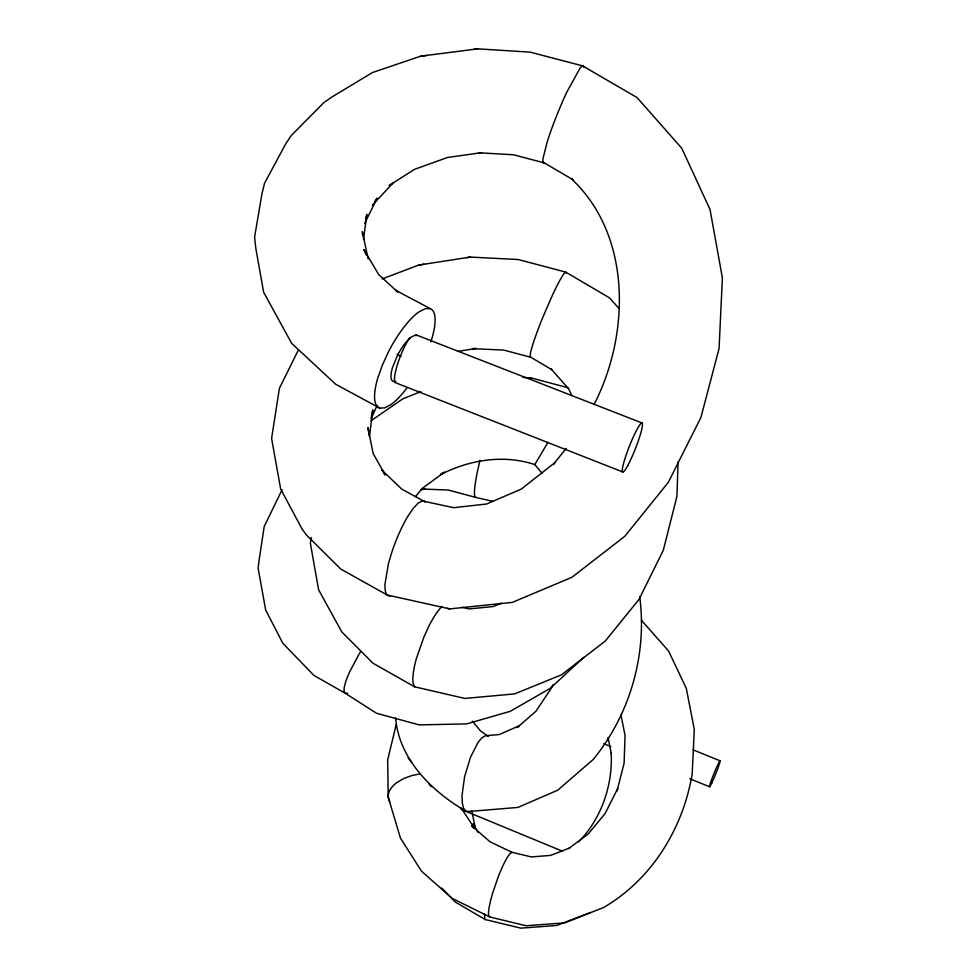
<?xml version="1.0" encoding="UTF-8"?>
<svg xmlns="http://www.w3.org/2000/svg" width="977" height="977" viewBox="0 0 977 977"><rect width="100%" height="100%" fill="white"/><g stroke="black" fill="none" stroke-linecap="round" stroke-linejoin="round"><path stroke-width="1.47" d="M611.211 753.182C612.762 785.593 601.38 818.518 578.628 841.893M678.087 461.974L676.902 496.536L663.261 550.381L638.946 599.451L605.349 640.985L561.555 674.789L514.671 693.89L464.905 698.445L414.663 686.819L372.97 663.224L341.791 631.924L318.612 589.754L310.368 543.31L311.175 537.423M484.421 914.008L484.922 919.345A31.191 5.874 -68.4 0 0 486.412 919.809L520.814 928.15L556.719 925.488L590.535 912.494M363.493 239.426L366.851 214.39L365.777 218.274M479.939 460.289L477.191 472.514A38.359 4.641 -76.1 0 0 474.419 493.751L474.834 496.829L475.909 497.452L492.994 501.396M396.198 724.604L387.661 759.825L388.223 797.147L400.46 838.119L421.502 871.179L452.143 898.339L489.892 917L525.992 925.744L564.706 922.874L603.615 907.523C651.903 879.3 683.021 828.459 692.204 773.894L694.293 729.44L686.306 688.345L668.549 650.975L641.51 620.334M430.759 341.877L431.736 339.117A57.069 17.781 -62 0 0 430.405 308.695L395.746 290.352L397.639 292.025M552.701 684.804L551.687 687.6L535.982 711.207L517.163 727.596L519.385 725.691L499.345 734.533L485.41 735.766L481.954 737.769L478.132 742.239L470.487 757.285L464.576 776.825L462.023 795.498L462.28 802.862L463.538 808.187L465.699 811.13L468.63 811.508L517.932 807.417L557.733 790.198L593.344 759.337C630.104 714.248 647.324 654.309 639.691 596.617M377.183 405.394L371.04 418.767L372.787 409.888L369.489 436.475L367.926 427.584L373.141 453.511L385.121 474.749M364.641 223.428L377.171 198.075L374.643 201.641M594.053 404.527C629.945 334.891 632.168 235.64 571.374 178.767L573.01 179.744L542.992 162.121M298.107 350.548L279.422 388.26L271.594 438.38L280.668 489.037L302.198 529.253L306.424 535.017L340.814 569.078L387.246 595.017L449.738 608.891L512.363 602.369L571.899 577.309L624.779 536.324L668.28 482.406L700.888 417.521L719.06 348.606L722.394 277.847L710.023 209.518L681.726 148.186L636.992 97.529L582.573 65.862L530.157 52.135L477.777 48.85L474.053 49.302M542.211 473.43L534.81 464.588L547.95 442.337M282.121 489.66L264.217 526.493L258.942 561.201L258.123 568.223L265.659 609.978L282.805 643.232L313.849 675.363L345.223 693.255L376.56 713.283L419.121 724.885L466.664 723.896L510.25 711.317L550.332 688.297L583.733 657.326M566.123 448.406L553.238 464.612L554.851 462.658L521.278 489.098L486.595 504.022L453.621 507.686L422.308 500.92L418.18 503.094L413.21 508.394L407.739 516.491A51.696 12.774 -69.4 0 0 392.131 551.26L388.443 563.595L384.962 584.234A48.349 11.956 -69.4 0 0 390.385 595.738M415.433 496.646L422.137 488.476L444.45 472.16L440.517 474.419M372.298 205.28L393.096 182.931L389.762 185.093M568.614 848.561L588.166 834.028L605.129 813.499L617.745 788.439L617 790.979L624.12 763.245L625.048 735.486L620.932 714.639M371.004 420.769L402.768 398.872L420.965 391.545M389.127 185.557L414.468 169.363L447.466 157.492L481.527 152.681L479.048 152.705M569.738 847.938L550.71 855.388L531.378 856.927L512.156 852.347L510.348 853.373A34.757 5.373 -70.6 0 0 498.441 876.259L492.628 893.161A33.768 5.227 -70.6 0 0 488.781 915.986L489.892 917M440.59 474.578C469.29 459.837 503.753 454.183 534.81 464.588M501.262 603.212L493.238 606.546L469.29 608.915L462.17 607.328M382.105 278.933L418.803 265.048L424.14 264.205M477.777 48.85L420.831 56.153L372.457 72.53L331.337 97.37L323.717 102.732L291.219 135.571L285.565 144.12L264.511 183.285L261.958 193.776L254.606 237.057L255.73 247.828L263.643 292.294L291.696 343.391L335.624 384.217L379.821 408.154L385.06 407.8L391.606 404.124A55.03 17.134 -62 0 0 406.786 388.125M420.598 773.808L411.903 775.53L403.892 778.461L397.114 782.382A32.693 18.685 -9.4 0 0 388.223 797.147L389.713 801.946M421.014 489.746L425.337 488.952L422.821 489.062L448.113 490.014L475.909 497.452M457.859 351.427L475.872 348.447L472.55 348.642L503.692 350.071L530.914 357.301L551.834 369.685L551.077 368.976L568.565 388.724L571.814 395.514M467.079 257.61L470.389 257.085L518.164 259.516L565.707 272.094L609.611 297.924L618.71 308.182M418.803 265.048L470.389 257.085M420.831 56.153L426.949 55.396M395.77 381.433L393.352 381.543A26.44 8.231 -62 0 1 392.461 367.694L397.309 355.713A25.512 7.95 -62 0 1 411.39 337.065L414.419 335.477L416.8 335.453M347.739 693.206L345.223 693.255A41.01 8.378 -58.9 0 1 349.497 672.188L358.999 654.236A39.275 8.024 -58.9 0 1 360.574 651.671M430.405 308.695L425.313 308.622L418.791 311.993A55.066 17.159 -62 0 0 388.162 352.416L382.105 365.716L377.659 378.465A57.057 17.769 -62 0 0 379.821 408.154M522.939 377.427L531.268 377.952M479.28 152.803L513.352 154.745L544.287 162.89A50.755 5.63 -67.8 0 1 543.09 158.079L547.364 141.409A53.124 5.886 -67.8 0 1 566.733 92.265L580.118 68.036A50.78 5.63 -67.8 0 1 583.709 67.034M447.014 608.28L449.738 608.891M530.462 377.769L568.553 387.893M415.836 334.769L642.011 422.956M622.813 471.976L395.722 382.789A26.025 5.154 -68.8 0 1 397.529 364.287A26.025 5.154 -68.8 0 1 409.937 337.602M693.206 749.921L720.037 760.79M603.762 743.729L610.808 746.599M689.847 778.742L709.607 786.778M461.12 809.347L562.483 851.211M512.156 852.347L490.014 841.795L471.744 825.858L474.407 828.215L461.266 808.101M397.175 354.297L401.12 356.41M425.313 502.007L401.608 489.013L381.922 470.12L385.085 474.883M484.922 919.345L455.135 901.942L441.763 888.069M488.28 736.353L480.513 730.943L472.355 721.099M395.6 717.961C399.019 759.239 431.675 791.199 465.699 811.13M397.199 291.549L378.71 274.574L363.871 249.575L366.29 254.887M530.914 357.301L530.096 356.544L530.511 352.929A45.675 3.945 -67.4 0 1 542.992 316.914L552.518 295.03A46.945 4.055 -67.4 0 1 565.695 272.094L566.391 273.157M428.695 783.493L431.272 786.705M408.117 757.908L411.586 762.243M477.973 832.367L473.259 823.599L475.286 827.788L471.806 811.02M414.663 686.819L413.149 683.314A43.941 10.344 -69 0 1 416.275 658.938L423.908 636.992L428.708 626.55A45.565 10.723 -69 0 1 442.105 606.412M368.109 258.881L362.333 231.573L362.626 235.628M608.036 737.415L611.223 753.499M422.308 500.92A48.337 11.956 -69.5 0 1 424.458 501.286M627.747 465.565A26.33 3.249 -68.5 0 0 642.475 424.079A26.33 3.249 -68.5 0 0 626.941 452.742A26.33 3.249 -68.5 0 0 627.747 465.565M711.793 782.98A14.008 0.879 -68 0 0 720.11 761.23A14.008 0.879 -68 0 0 712.551 777.142A14.008 0.879 -68 0 0 711.793 782.98"/></g></svg>
